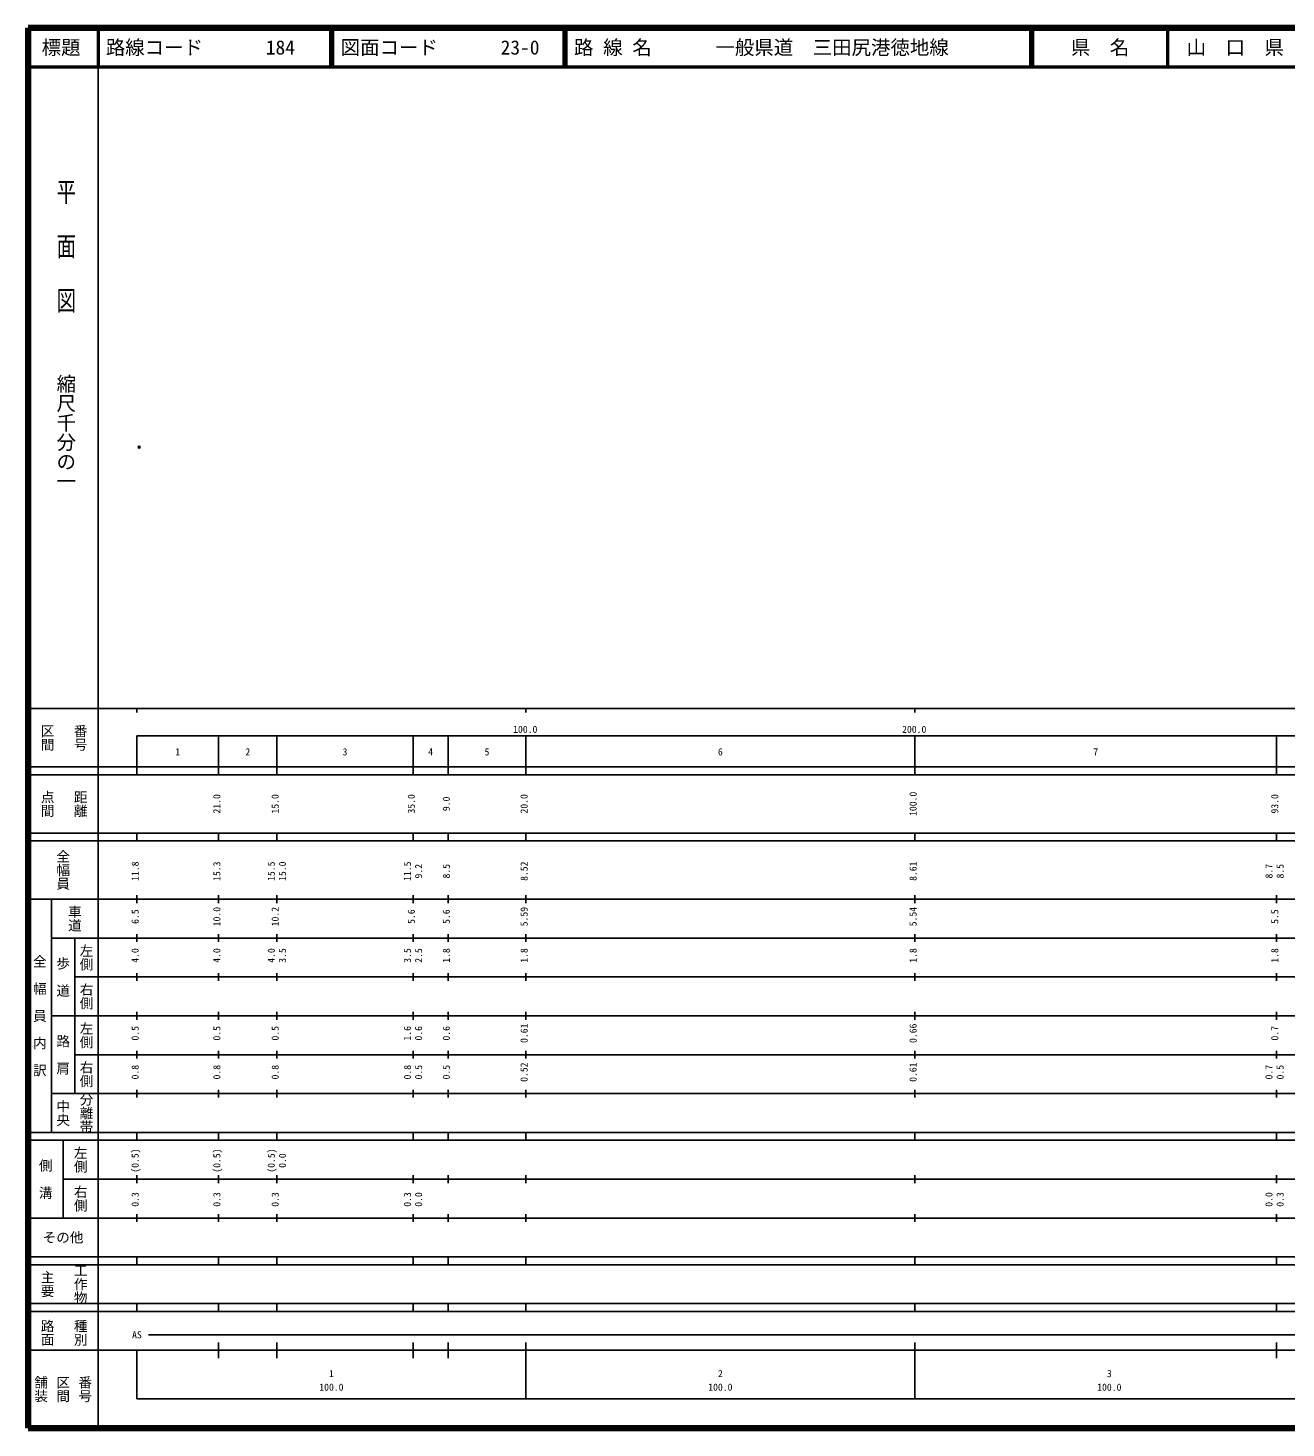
# Model space of a CAD drawing. Units: millimetres on the paper. Extents: x 40 to 680, y 20 to 380.
# Drawn here: x 40 to 363.4, y 20 to 380 of the extents above; entities that cross this region are included whole.
import ezdxf
from ezdxf.enums import TextEntityAlignment as Align

# ---------------------------------------------------------------- set-up
doc = ezdxf.new("R2010")
doc.units = ezdxf.units.MM
doc.header["$PDMODE"] = 32
doc.header["$PDSIZE"] = 0.5
doc.layers.add('M-OTRS', color=6, linetype='Continuous')
doc.layers.add('M-TTL-TXT', color=7, linetype='Continuous')
for name, color, linetype, lineweight in [('M-TTL', 2, 'Continuous', 140), ('M-TTL-BAND', 7, 'Continuous', 25), ('M-TTL-LINE', 7, 'Continuous', 50)]:
    doc.layers.add(name, color=color, linetype=linetype, lineweight=lineweight)
doc.styles.add('@ＭＳ ゴシック', font='')
doc.styles.add('ＭＳ ゴシック', font='')
doc.styles.get('@ＭＳ ゴシック').set_extended_font_data('@MS Gothic')
doc.styles.get('ＭＳ ゴシック').set_extended_font_data('MS Gothic')

msp = doc.modelspace()

# ---------------------------------------------------------------- linework, layer by layer
at = {"layer": 'M-OTRS'}
msp.add_point((68.601, 272.216), dxfattribs=at)
at = {"layer": 'M-TTL'}
for p, q in [((40, 380), (40, 20)), ((680, 380), (40, 380)), ((40, 20), (680, 20))]:
    msp.add_line(p, q, dxfattribs=at)
at = {"layer": 'M-TTL-BAND'}
for p, q in [((58, 370), (58, 20)), ((40, 205), (579, 205)), ((68, 205), (68, 204)), ((168, 205), (168, 204)), ((268, 205), (268, 204)), ((68, 198), (579, 198)), ((68, 198), (68, 188)), ((89, 188), (89, 198)), ((104, 188), (104, 198)), ((139, 188), (139, 198)), ((148, 188), (148, 198)), ((168, 188), (168, 198)), ((268, 188), (268, 198)), ((361, 188), (361, 198)), ((40, 190), (579, 190)), ((40, 188), (579, 188)), ((40, 173), (579, 173)), ((68, 171), (68, 173)), ((89, 171), (89, 173)), ((104, 171), (104, 173)), ((139, 171), (139, 173)), ((148, 171), (148, 173)), ((168, 171), (168, 173)), ((268, 171), (268, 173)), ((361, 171), (361, 173)), ((40, 171), (579, 171)), ((40, 156), (579, 156)), ((46, 96), (46, 156)), ((68, 155), (68, 157)), ((89, 155), (89, 157)), ((104, 155), (104, 157)), ((139, 155), (139, 157)), ((148, 155), (148, 157)), ((168, 155), (168, 157)), ((268, 155), (268, 157)), ((361, 155), (361, 157)), ((46, 146), (579, 146)), ((52, 146), (52, 106)), ((68, 145), (68, 147)), ((89, 145), (89, 147)), ((104, 145), (104, 147)), ((139, 145), (139, 147)), ((148, 145), (148, 147)), ((168, 145), (168, 147)), ((268, 145), (268, 147)), ((361, 145), (361, 147)), ((68, 135), (68, 137)), ((89, 135), (89, 137)), ((104, 135), (104, 137)), ((139, 135), (139, 137)), ((148, 135), (148, 137)), ((168, 135), (168, 137)), ((268, 135), (268, 137)), ((361, 135), (361, 137)), ((52, 136), (579, 136)), ((46, 126), (579, 126)), ((68, 125), (68, 127)), ((89, 125), (89, 127)), ((104, 125), (104, 127)), ((139, 125), (139, 127)), ((148, 125), (148, 127)), ((168, 125), (168, 127)), ((268, 125), (268, 127)), ((361, 125), (361, 127)), ((52, 116), (579, 116)), ((68, 115), (68, 117)), ((89, 115), (89, 117)), ((104, 115), (104, 117)), ((139, 115), (139, 117)), ((148, 115), (148, 117)), ((168, 115), (168, 117)), ((268, 115), (268, 117)), ((361, 115), (361, 117)), ((46, 106), (579, 106)), ((68, 105), (68, 107)), ((89, 105), (89, 107)), ((104, 105), (104, 107)), ((139, 105), (139, 107)), ((148, 105), (148, 107)), ((168, 105), (168, 107)), ((268, 105), (268, 107)), ((361, 105), (361, 107)), ((40, 96), (579, 96)), ((40, 94), (579, 94)), ((49, 94), (49, 74)), ((68, 94), (68, 96)), ((89, 94), (89, 96)), ((104, 94), (104, 96)), ((139, 94), (139, 96)), ((148, 94), (148, 96)), ((168, 94), (168, 96)), ((268, 94), (268, 96)), ((361, 94), (361, 96)), ((49, 84), (579, 84)), ((68, 83), (68, 85)), ((89, 83), (89, 85)), ((104, 83), (104, 85)), ((139, 83), (139, 85)), ((148, 83), (148, 85)), ((168, 83), (168, 85)), ((268, 83), (268, 85)), ((361, 83), (361, 85)), ((40, 74), (579, 74)), ((68, 73), (68, 75)), ((89, 73), (89, 75)), ((104, 73), (104, 75)), ((139, 73), (139, 75)), ((148, 73), (148, 75)), ((168, 73), (168, 75)), ((268, 73), (268, 75)), ((361, 73), (361, 75)), ((40, 64), (579, 64)), ((40, 62), (579, 62)), ((68, 62), (68, 64)), ((89, 62), (89, 64)), ((104, 62), (104, 64)), ((139, 62), (139, 64)), ((148, 62), (148, 64)), ((168, 62), (168, 64)), ((268, 62), (268, 64)), ((361, 62), (361, 64)), ((40, 52), (579, 52)), ((68, 50), (68, 52)), ((89, 50), (89, 52)), ((104, 50), (104, 52)), ((139, 50), (139, 52)), ((148, 50), (148, 52)), ((168, 50), (168, 52)), ((268, 50), (268, 52)), ((361, 50), (361, 52)), ((40, 50), (579, 50)), ((71, 44), (565, 44)), ((40, 40), (579, 40)), ((68, 40), (68, 27.5)), ((89, 38), (89, 42)), ((104, 38), (104, 42)), ((139, 38), (139, 42)), ((148, 38), (148, 42)), ((168, 27.5), (168, 42)), ((268, 27.5), (268, 42)), ((361, 38), (361, 42)), ((68, 27.5), (579, 27.5))]:
    msp.add_line(p, q, dxfattribs=at)
at = {"layer": 'M-TTL-LINE'}
for p, q in [((58, 380), (58, 370)), ((117.75, 380), (117.75, 370)), ((118.25, 380), (118.25, 370)), ((177.75, 380), (177.75, 370)), ((178.25, 380), (178.25, 370)), ((297.75, 380), (297.75, 370)), ((298.25, 380), (298.25, 370)), ((333, 380), (333, 370)), ((40, 370), (680, 370))]:
    msp.add_line(p, q, dxfattribs=at)

# ---------------------------------------------------------------- texts
at = {"layer": 'M-TTL-BAND', "style": '@ＭＳ ゴシック', "width": 1.4}
msp.add_text('平  面  図', height=3.666, rotation=270, dxfattribs=at).set_placement((49.777, 306.475), align=Align.MIDDLE_RIGHT)
at = {"layer": 'M-TTL-BAND', "style": '@ＭＳ ゴシック'}
msp.add_text('縮尺千分の一', height=3.666, rotation=270, dxfattribs=at).set_placement((49.777, 261.03), align=Align.MIDDLE_RIGHT)
for s, p in [('区間', (45, 197.5)), ('番号', (53.5, 197.5)), ('点間', (45, 180.5)), ('距離', (53.5, 180.5)), ('全幅員', (49, 163.5)), ('車道', (52, 151)), ('左側', (55, 141)), ('全\u3000幅\u3000員\u3000内\u3000訳', (43, 126)), ('歩\u3000道', (49, 136)), ('右側', (55, 131)), ('左側', (55, 121)), ('路\u3000肩', (49, 116)), ('右側', (55, 111)), ('分離帯', (55, 101)), ('中央', (49, 101)), ('左側', (53.5, 89)), ('側\u3000溝', (44.5, 84)), ('右側', (53.5, 79)), ('工作物', (53.5, 57)), ('主要', (45, 57)), ('路面', (45, 44.5)), ('種別', (53.5, 44.5)), ('舗装', (43.333, 30)), ('区間', (49, 30)), ('番号', (54.667, 30))]:
    msp.add_text(s, height=2.566, rotation=270, dxfattribs=at).set_placement(p, align=Align.MIDDLE_CENTER)
at = {"layer": 'M-TTL-BAND', "style": 'ＭＳ ゴシック'}
for s, p in [('100.0', (167.844, 198.195)), ('200.0', (267.844, 198.195)), ('1', (78.5, 192.405)), ('2', (96.5, 192.405)), ('3', (121.5, 192.405)), ('4', (143.5, 192.405)), ('5', (158, 192.405)), ('6', (218, 192.405)), ('7', (314.5, 192.405)), ('AS', (68, 42.5)), ('1', (118, 32.523)), ('2', (218, 32.523)), ('3', (318, 32.523)), ('100.0', (118, 29.033)), ('100.0', (218, 29.033)), ('100.0', (318, 29.033))]:
    msp.add_text(s, height=1.833, dxfattribs=at).set_placement(p, align=Align.BOTTOM_CENTER)
for s, p in [('21.0', (90, 180.5)), ('15.0', (105, 180.5)), ('35.0', (140, 180.5)), ('9.0', (149, 180.5)), ('20.0', (169, 180.5)), ('100.0', (269, 180.5)), ('93.0', (362, 180.5)), ('11.8', (69, 163.174)), ('15.3', (90, 163.174)), ('15.5', (104, 163.174)), ('15.0', (106.87, 163.174)), ('11.5', (139, 163.174)), ('9.2', (141.87, 163.174)), ('8.5', (149, 163.174)), ('8.52', (169, 163.174)), ('8.61', (269, 163.174)), ('8.7', (360.5, 163.174)), ('8.5', (363.37, 163.174)), ('6.5', (69, 151.5)), ('10.0', (90, 151.5)), ('10.2', (105, 151.5)), ('5.6', (140, 151.5)), ('5.6', (149, 151.5)), ('5.59', (169, 151.5)), ('5.54', (269, 151.5)), ('5.5', (362, 151.5)), ('4.0', (69, 141.5)), ('4.0', (90, 141.5)), ('4.0', (104, 141.5)), ('3.5', (106.87, 141.5)), ('3.5', (139, 141.5)), ('2.5', (141.87, 141.5)), ('1.8', (149, 141.5)), ('1.8', (169, 141.5)), ('1.8', (269, 141.5)), ('1.8', (362, 141.5)), ('0.5', (69, 121.5)), ('0.5', (90, 121.5)), ('0.5', (105, 121.5)), ('1.6', (139, 121.5)), ('0.6', (141.87, 121.5)), ('0.6', (149, 121.5)), ('0.61', (169, 121.5)), ('0.66', (269, 121.5)), ('0.7', (362, 121.5)), ('0.8', (69, 111.5)), ('0.8', (90, 111.5)), ('0.8', (105, 111.5)), ('0.8', (139, 111.5)), ('0.5', (141.87, 111.5)), ('0.5', (149, 111.5)), ('0.52', (169, 111.5)), ('0.61', (269, 111.5)), ('0.7', (360.5, 111.5)), ('0.5', (363.37, 111.5)), ('(0.5)', (69, 88.764)), ('(0.5)', (90, 88.764)), ('(0.5)', (104, 88.764)), ('0.0', (106.87, 88.764)), ('0.3', (69, 78.764)), ('0.3', (90, 78.764)), ('0.3', (105, 78.764)), ('0.3', (139, 78.764)), ('0.0', (141.87, 78.764)), ('0.0', (360.5, 78.764)), ('0.3', (363.37, 78.764))]:
    msp.add_text(s, height=1.833, rotation=90, dxfattribs=at).set_placement(p, align=Align.BOTTOM_CENTER)
msp.add_text('その他', height=2.566, dxfattribs=at).set_placement((49, 69), align=Align.MIDDLE_CENTER)
at = {"layer": 'M-TTL-TXT', "style": 'ＭＳ ゴシック'}
for s, p in [('標題', (48.5, 375)), ('県\u3000名', (315.625, 375)), ('山\u3000口\u3000県', (350.375, 375))]:
    msp.add_text(s, height=3.666, dxfattribs=at).set_placement(p, align=Align.MIDDLE_CENTER)
for s, p in [('路線コード', (60, 375)), ('184', (101.142, 375)), ('図面コード', (120.38, 375)), ('23-0', (161.521, 375)), ('路 線 名', (180.38, 375)), ('一般県道\u3000三田尻港徳地線', (216.734, 375))]:
    msp.add_text(s, height=3.666, dxfattribs=at).set_placement(p, align=Align.MIDDLE_LEFT)

doc.saveas('drawing.dxf')
